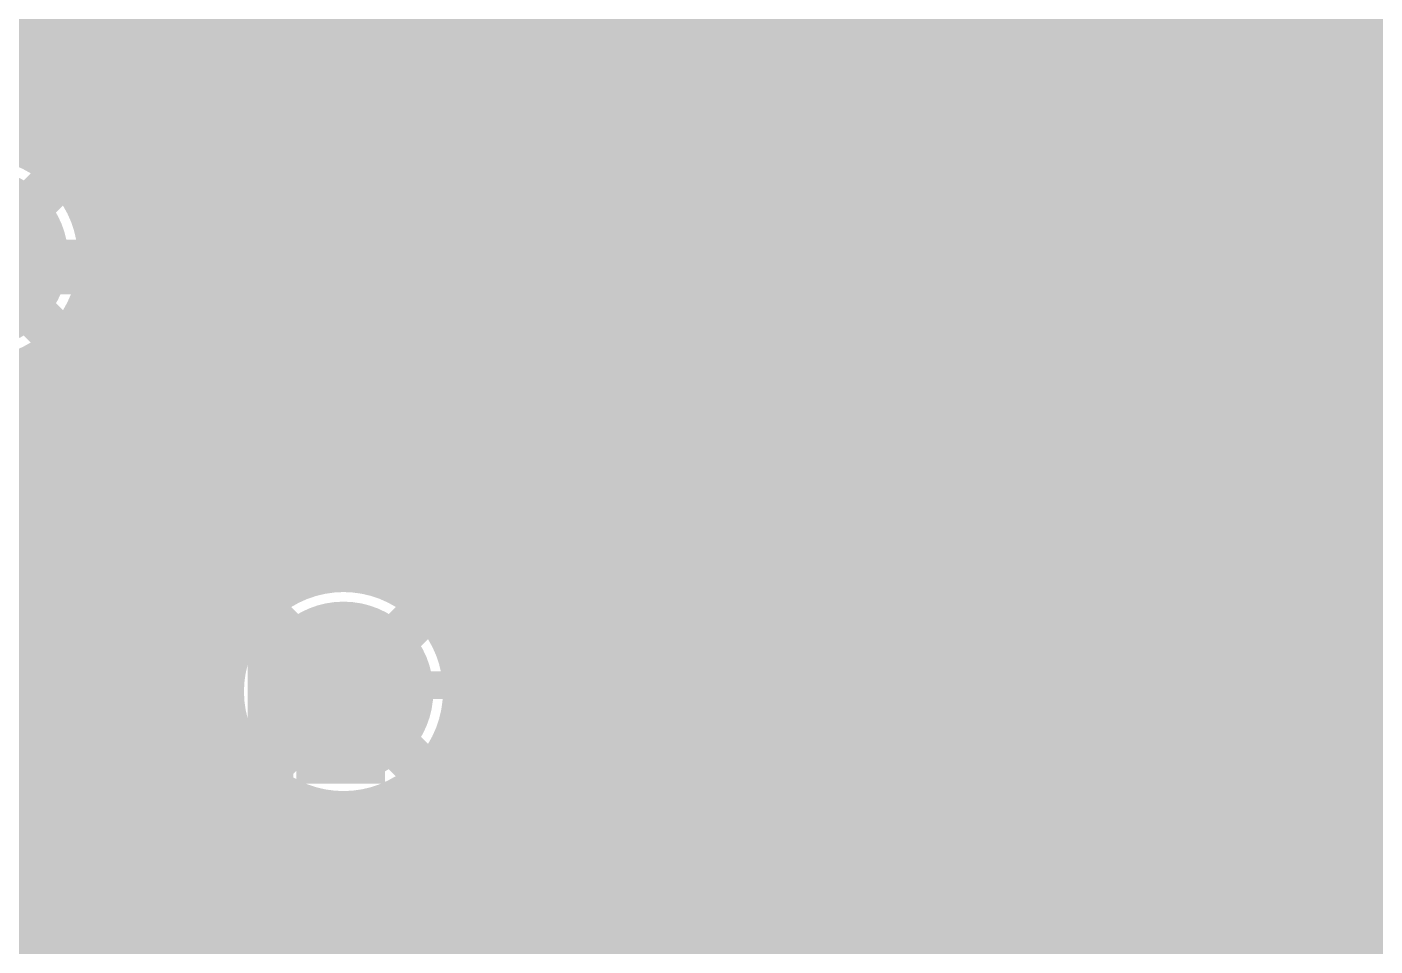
# Model space of a CAD drawing. Extents: x -118 to 4, y -52 to 56.
# Drawn here: x -71.61 to -64.11, y 41.64 to 46.75 of the extents above; entities that cross this region are included whole.
import ezdxf

# ---------------------------------------------------------------- set-up
doc = ezdxf.new("R2010")
doc.units = 0
doc.header["$MEASUREMENT"] = 0
doc.layers.get('0').update_dxf_attribs({"linetype": 'CONTINUOUS'})
for name, color, linetype in [('22-302-0_BOT', 7, 'CONTINUOUS'), ('22-302-0_DRD', 7, 'CONTINUOUS'), ('22-302-0_DRL', 2, 'CONTINUOUS'), ('22-302-0_GND', 1, 'CONTINUOUS'), ('22-302-0_IN1', 3, 'CONTINUOUS'), ('22-302-0_SMB', 5, 'CONTINUOUS'), ('22-302-0_SMT', 10, 'CONTINUOUS'), ('22-302-0_SPB', 14, 'CONTINUOUS'), ('22-302-0_SPT', 9, 'CONTINUOUS'), ('22-302-0_SSB', 12, 'CONTINUOUS'), ('22-302-0_SST', 11, 'CONTINUOUS'), ('22-302-0_TOP', 13, 'CONTINUOUS'), ('THRUHOLE_TAP', 7, 'CONTINUOUS')]:
    doc.layers.add(name, color=color, linetype=linetype)

# ---------------------------------------------------------------- blocks, each defined once
blk = doc.blocks.new('RECTANGLE_2')
blk.add_solid([(0.4826, 0.4064), (0.4826, -0.4064), (-0.4826, 0.4064), (-0.4826, -0.4064)])
blk = doc.blocks.new('ROUND_50')
at = {"const_width": 0.35052}
blk.add_lwpolyline([(-0.17526, 0, 1), (0.17526, 0, 1)], format="xyb", close=True, dxfattribs=at)
blk = doc.blocks.new('ROUND_107')
at = {"const_width": 0.10033}
blk.add_lwpolyline([(-0.050164, 0, 1), (0.050164, 0, 1)], format="xyb", close=True, dxfattribs=at)
blk = doc.blocks.new('ROUND_92')
at = {"const_width": 0.0635}
blk.add_lwpolyline([(-0.03175, 0, 1), (0.03175, 0, 1)], format="xyb", close=True, dxfattribs=at)
blk = doc.blocks.new('ROUND_93')
at = {"const_width": 0.50038}
blk.add_lwpolyline([(-0.25019, 0, 1), (0.25019, 0, 1)], format="xyb", close=True, dxfattribs=at)
blk = doc.blocks.new('ROUND_58')
at = {"const_width": 0.35052}
blk.add_lwpolyline([(-0.17526, 0, 1), (0.17526, 0, 1)], format="xyb", close=True, dxfattribs=at)
blk = doc.blocks.new('RECTANGLE_43')
blk.add_solid([(0.20955, 0.44958), (0.20955, -0.44958), (-0.20955, 0.44958), (-0.20955, -0.44958)])
blk = doc.blocks.new('ROUND_98')
at = {"const_width": 0.10033}
blk.add_lwpolyline([(-0.050164, 0, 1), (0.050164, 0, 1)], format="xyb", close=True, dxfattribs=at)

msp = doc.modelspace()

# ---------------------------------------------------------------- linework, layer by layer
at = {"layer": '22-302-0_BOT'}
for points, const_width in [([(-69.0372, 54.9656), (-69.0372, 46.52518)], 0.254), ([(-68.8086, 54.9656), (-68.8086, 46.46676)], 0.254), ([(-68.58, 54.9656), (-68.58, 46.29912)], 0.254), ([(-68.3514, 54.9656), (-68.3514, 34.61766)], 0.254), ([(-68.1228, 54.9656), (-68.1228, 34.52876)], 0.254), ([(-67.8942, 54.9656), (-67.8942, 45.43298)], 0.254), ([(-67.6656, 54.9656), (-67.6656, 45.66412)], 0.254), ([(-67.437, 54.9656), (-67.437, 45.75302)], 0.254), ([(-67.2084, 54.9656), (-67.2084, 45.75556)], 0.254), ([(-66.9798, 54.9656), (-66.9798, 45.67936)], 0.254), ([(-66.7512, 54.9656), (-66.7512, 45.47108)], 0.254), ([(-69.2658, 54.74716), (-69.2658, 46.50232)], 0.254), ([(-69.4944, 54.51856), (-69.4944, 46.39056)], 0.254), ([(-69.723, 54.28996), (-69.723, 46.0883)], 0.254), ([(-69.9516, 54.06136), (-69.9516, 43.72356)], 0.254), ([(-70.1802, 53.83276), (-70.1802, 43.64736)], 0.254), ([(-70.4088, 53.60416), (-70.4088, 43.43908)], 0.254), ([(-70.6374, 53.37556), (-70.6374, 44.79544)], 0.254), ([(-70.866, 53.14696), (-70.866, 45.02404)], 0.254), ([(-71.0946, 52.91836), (-71.0946, 45.25264)], 0.254), ([(-65.913, 52.832), (-65.913, 43.942), (-65.0748, 43.1038), (-64.77, 43.1038)], 0.2032), ([(-71.3232, 52.68976), (-71.3232, 45.85208)], 0.254), ([(-71.4756, 52.53736), (-71.4756, 46.00956)], 0.254), ([(-66.5226, 52.52974), (-66.5226, 42.76852)], 0.254), ([(-66.3194, 52.2859), (-66.3194, 43.942)], 0.254), ([(-64.643, 47.625), (-64.643, 44.6532), (-64.77, 44.5262)], 0.2032), ([(-66.3194, 46.8122), (-71.4756, 46.8122)], 0.254), ([(-66.3194, 46.5836), (-71.4756, 46.5836)], 0.254), ([(-69.54012, 46.355), (-71.4756, 46.355)], 0.254), ([(-66.3194, 46.355), (-68.63588, 46.355)], 0.254), ([(-69.70776, 46.1264), (-71.4756, 46.1264)], 0.254), ([(-66.3194, 46.1264), (-68.46824, 46.1264)], 0.254), ([(-69.76618, 45.8978), (-71.35622, 45.8978)], 0.254), ([(-66.3194, 45.8978), (-68.40982, 45.8978)], 0.254), ([(-69.74332, 45.6692), (-71.23176, 45.6692)], 0.254), ([(-67.65798, 45.6692), (-68.43014, 45.6692)], 0.254), ([(-66.3194, 45.6692), (-66.96202, 45.6692)], 0.254), ([(-69.723, 45.60316), (-69.723, 43.72102)], 0.254), ([(-71.882, 45.466), (-70.866, 44.45), (-70.866, 27.559), (-71.882, 26.543), (-73.787, 26.543), (-75.565, 24.765), (-75.565, 20.193), (-76.708, 19.05), (-85.979, 19.05), (-86.36, 18.669), (-86.36, 16.764), (-87.376, 15.748), (-96.139, 15.748), (-96.139, 17.907)], 0.2032), ([(-69.63156, 45.4406), (-71.20128, 45.4406)], 0.254), ([(-67.88912, 45.4406), (-68.5419, 45.4406)], 0.254), ([(-66.3194, 45.4406), (-66.73088, 45.4406)], 0.254), ([(-71.2089, 45.36694), (-70.57898, 44.73702)], 0.254), ([(-68.58, 45.39488), (-68.58, 34.66338)], 0.254), ([(-69.4944, 45.3009), (-69.4944, 43.63212)], 0.254), ([(-69.3293, 45.212), (-71.05396, 45.212)], 0.254), ([(-67.97802, 45.212), (-68.84416, 45.212)], 0.254), ([(-68.8086, 45.22724), (-68.8086, 34.66592)], 0.254), ([(-66.3194, 45.212), (-66.64198, 45.212)], 0.254), ([(-69.2658, 45.18914), (-69.2658, 43.40098)], 0.254), ([(-69.0372, 45.16882), (-69.0372, 34.63036)], 0.254), ([(-67.98056, 44.9834), (-70.82536, 44.9834)], 0.254), ([(-66.3194, 44.9834), (-66.6369, 44.9834)], 0.254), ([(-71.78294, 44.7929), (-71.2724, 44.28236)], 0.254), ([(-67.90436, 44.7548), (-70.59676, 44.7548)], 0.254), ([(-66.3194, 44.7548), (-66.71564, 44.7548)], 0.254), ([(-67.8942, 44.73702), (-67.8942, 34.38144)], 0.254), ([(-66.7512, 44.69638), (-66.7512, 36.43884)], 0.254), ([(-71.51624, 44.5262), (-77.08138, 44.5262)], 0.254), ([(-71.5518, 44.56176), (-71.5518, 39.23284)], 0.254), ([(-67.69608, 44.5262), (-70.46722, 44.5262)], 0.254), ([(-66.3194, 44.5262), (-66.92138, 44.5262)], 0.254), ([(-70.4596, 44.45), (-70.4596, 43.35272)], 0.254), ([(-67.6656, 44.50588), (-67.6656, 34.1503)], 0.254), ([(-66.9798, 44.49064), (-66.9798, 36.21024)], 0.254), ([(-67.437, 44.41698), (-67.437, 35.70224)], 0.254), ([(-67.2084, 44.4119), (-67.2084, 35.98164)], 0.254), ([(-71.28764, 44.2976), (-77.90942, 44.2976)], 0.254), ([(-71.3232, 44.33316), (-71.3232, 39.00424)], 0.254), ([(-66.3194, 44.2976), (-70.4596, 44.2976)], 0.254), ([(-71.2724, 44.28236), (-71.2724, 38.95344)], 0.254), ([(-71.2724, 44.069), (-77.78496, 44.069)], 0.254), ([(-66.3194, 44.069), (-70.4596, 44.069)], 0.254), ([(-71.2724, 43.8404), (-77.55636, 43.8404)], 0.254), ([(-66.3067, 43.8404), (-70.4596, 43.8404)], 0.254), ([(-66.294, 43.79976), (-66.294, 43.03268)], 0.254), ([(-66.19494, 43.6499), (-65.6336, 43.08856)], 0.254), ([(-71.2724, 43.6118), (-77.32776, 43.6118)], 0.254), ([(-70.23608, 43.6118), (-70.4596, 43.6118)], 0.254), ([(-66.15684, 43.6118), (-69.46138, 43.6118)], 0.254), ([(-66.0654, 43.52036), (-66.0654, 43.13174)], 0.254), ([(-71.2724, 43.3832), (-77.09916, 43.3832)], 0.254), ([(-65.92824, 43.3832), (-69.25564, 43.3832)], 0.254), ([(-65.8368, 43.29176), (-65.8368, 43.14444)], 0.254), ([(-71.2724, 43.1546), (-75.51674, 43.1546)], 0.254), ([(-65.69964, 43.1546), (-69.1769, 43.1546)], 0.254), ([(-68.7197, 30.80004), (-68.78574, 30.734), (-69.469, 30.734), (-70.231, 31.496), (-70.231, 42.672), (-69.85, 43.053)], 0.2032), ([(-71.2724, 42.926), (-75.25512, 42.926)], 0.254), ([(-66.41592, 42.926), (-69.18198, 42.926)], 0.254), ([(-71.2724, 42.6974), (-75.01636, 42.6974)], 0.254), ([(-66.55308, 42.6974), (-69.27088, 42.6974)], 0.254), ([(-69.2658, 42.70502), (-69.2658, 34.55162)], 0.254), ([(-71.2724, 42.4688), (-74.78776, 42.4688)], 0.254), ([(-66.59372, 42.4688), (-69.50202, 42.4688)], 0.254), ([(-69.4944, 42.47388), (-69.4944, 34.42208)], 0.254), ([(-69.8246, 42.37228), (-69.8246, 34.08172)], 0.254), ([(-69.723, 42.38498), (-69.723, 34.2138)], 0.254), ([(-64.2874, 42.3672), (-65.2399, 42.3672)], 0.254), ([(-65.151, 42.3672), (-65.151, 40.8432)], 0.254), ([(-64.9224, 42.3672), (-64.9224, 40.8432)], 0.254), ([(-64.6938, 42.3672), (-64.6938, 40.8432)], 0.254), ([(-64.4652, 42.3672), (-64.4652, 40.8432)], 0.254), ([(-64.2874, 42.3672), (-64.2874, 41.529)], 0.254), ([(-71.2724, 42.2402), (-74.55916, 42.2402)], 0.254), ([(-66.55308, 42.2402), (-69.8246, 42.2402)], 0.254), ([(-64.2874, 42.2402), (-65.27292, 42.2402)], 0.254), ([(-66.5226, 42.16654), (-66.5226, 40.53078)], 0.254), ([(-65.3796, 42.04716), (-65.3796, 40.8432)], 0.254), ([(-71.2724, 42.0116), (-74.33056, 42.0116)], 0.254), ([(-66.41592, 42.0116), (-69.8246, 42.0116)], 0.254), ([(-64.2874, 42.0116), (-65.41008, 42.0116)], 0.254), ([(-66.294, 41.90492), (-66.294, 40.7924)], 0.254), ([(-65.6082, 41.86174), (-65.6082, 40.83558)], 0.254), ([(-71.2724, 41.783), (-74.10196, 41.783)], 0.254), ([(-64.2874, 41.783), (-69.8246, 41.783)], 0.254), ([(-66.0654, 41.80586), (-66.0654, 40.89146)], 0.254), ([(-65.8368, 41.79316), (-65.8368, 40.90416)], 0.254), ([(-71.2724, 41.5544), (-73.87336, 41.5544)], 0.254), ([(-64.2874, 41.5544), (-69.8246, 41.5544)], 0.254)]:
    msp.add_lwpolyline(points, dxfattribs=dict(at, const_width=const_width))
at = {"layer": '22-302-0_BOT', "const_width": 0.254}
for points in [[(-69.088, 46.52772, 0.4142136), (-69.76872, 45.847)], [(-68.40728, 45.847, 0.4142136), (-69.088, 46.52772)], [(-71.20128, 45.466, 0.2364624), (-71.47438, 46.01119)], [(-69.76872, 45.847, 0.4142136), (-69.088, 45.16628)], [(-69.088, 45.16628, 0.4142136), (-68.40728, 45.847)], [(-67.31, 45.76572, 0.4142136), (-67.99072, 45.085)], [(-67.31, 45.76572, 0.4142136), (-67.99072, 45.085)], [(-66.62928, 45.085, 0.4142136), (-67.31, 45.76572)], [(-66.62928, 45.085, 0.4142136), (-67.31, 45.76572)], [(-71.2089, 45.36694, 0.0365465), (-71.20165, 45.466)], [(-67.99072, 45.085, 0.4142136), (-67.31, 44.40428)], [(-67.99072, 45.085, 0.4142136), (-67.31, 44.40428)], [(-67.31, 44.40428, 0.4142136), (-66.62928, 45.085)], [(-67.31, 44.40428, 0.4142136), (-66.62928, 45.085)], [(-70.4596, 44.45, 0.1989115), (-70.57863, 44.73737)], [(-66.3194, 43.942, 0.1989133), (-66.20037, 43.65463)], [(-69.85, 43.73372, 0.2858881), (-70.4596, 43.35272)], [(-69.16928, 43.053, 0.4142136), (-69.85, 43.73372)], [(-65.913, 43.14952, 0.4142136), (-66.59372, 42.4688)], [(-65.913, 43.14952, 0.4142136), (-66.59372, 42.4688)], [(-65.6336, 43.08856, 0.1062813), (-65.913, 43.14863)], [(-65.6336, 43.08856, 0.1062813), (-65.913, 43.14863)], [(-69.8246, 42.37228, 0.4033327), (-69.16928, 43.053)], [(-66.59372, 42.4688, 0.4142136), (-65.913, 41.78808)], [(-66.59372, 42.4688, 0.4142136), (-65.913, 41.78808)], [(-65.913, 41.78808, 0.3709856), (-65.2399, 42.3672)], [(-65.913, 41.78808, 0.3709856), (-65.2399, 42.3672)], [(-64.2874, 41.529, 0.1989133), (-64.16837, 41.24163)], [(-64.2874, 41.529, 0.1989133), (-64.16837, 41.24163)]]:
    msp.add_lwpolyline(points, format="xyb", dxfattribs=at)
at = {"layer": '22-302-0_DRD', "const_width": 0.254}
for points in [[(-68.453, 46.482), (-69.723, 45.212)], [(-68.453, 45.212), (-69.723, 46.482)], [(-68.453, 46.482), (-69.723, 45.212)], [(-68.453, 45.212), (-69.723, 46.482)], [(-71.247, 46.101), (-72.517, 44.831)], [(-71.247, 44.831), (-72.517, 46.101)], [(-71.247, 46.101), (-72.517, 44.831)], [(-71.247, 44.831), (-72.517, 46.101)], [(-66.675, 45.72), (-67.945, 44.45)], [(-66.675, 44.45), (-67.945, 45.72)], [(-66.675, 45.72), (-67.945, 44.45)], [(-66.675, 44.45), (-67.945, 45.72)], [(-66.294, 44.577), (-67.564, 43.307)], [(-66.294, 43.307), (-67.564, 44.577)], [(-66.294, 44.577), (-67.564, 43.307)], [(-66.294, 43.307), (-67.564, 44.577)], [(-69.215, 43.688), (-70.485, 42.418)], [(-69.215, 42.418), (-70.485, 43.688)], [(-65.278, 43.1038), (-66.548, 41.8338)], [(-65.278, 41.8338), (-66.548, 43.1038)], [(-65.278, 43.1038), (-66.548, 41.8338)], [(-65.278, 41.8338), (-66.548, 43.1038)]]:
    msp.add_lwpolyline(points, dxfattribs=at)
at = {"layer": '22-302-0_IN1', "const_width": 0.254}
for points in [[(-70.3072, 55.372), (-70.3072, 43.55592)], [(-70.0786, 55.372), (-70.0786, 43.69308)], [(-69.85, 55.372), (-69.85, 43.73372)], [(-69.6214, 55.372), (-69.6214, 43.69308)], [(-69.3928, 55.372), (-69.3928, 43.55592)], [(-69.1642, 55.372), (-69.1642, 34.5948)], [(-68.9356, 55.372), (-68.9356, 34.65322)], [(-68.707, 55.372), (-68.707, 34.66846)], [(-68.4784, 55.372), (-68.4784, 36.36264)], [(-68.2498, 55.372), (-68.2498, 36.54806)], [(-68.0212, 55.372), (-68.0212, 36.61664)], [(-66.421, 52.37988), (-66.421, 44.39412)], [(-65.5066, 52.2859), (-65.5066, 34.95294)], [(-66.1924, 52.21224), (-66.1924, 34.71164)], [(-65.7352, 52.17414), (-65.7352, 34.96564)], [(-65.9638, 52.15382), (-65.9638, 34.89706)], [(-65.278, 50.04816), (-65.278, 34.85388)], [(-64.135, 49.83988), (-64.135, 38.0873)], [(-65.0494, 49.7459), (-65.0494, 34.58972)], [(-64.8208, 49.63414), (-64.8208, 29.36748)], [(-64.3636, 49.67224), (-64.3636, 32.39008)], [(-64.5922, 49.61382), (-64.5922, 32.25292)], [(-66.6496, 48.73244), (-66.6496, 44.56176)], [(-67.7926, 48.41494), (-67.7926, 36.60394)], [(-66.8782, 48.36922), (-66.8782, 44.62018)], [(-70.5358, 48.25492), (-70.5358, 24.70658)], [(-67.564, 48.26508), (-67.564, 44.1833)], [(-67.3354, 48.21428), (-67.3354, 44.48556)], [(-67.1068, 48.24476), (-67.1068, 44.59732)], [(-71.6788, 48.0695), (-71.6788, 46.1137)], [(-71.4502, 47.89678), (-71.4502, 45.99178)], [(-70.7644, 47.96536), (-70.7644, 24.79294)], [(-71.2216, 47.83582), (-71.2216, 45.62602)], [(-70.993, 47.85614), (-70.993, 24.83358)], [(-61.74232, 46.7868), (-75.72502, 46.7868)], [(-61.76518, 46.5582), (-89.87536, 46.5582)], [(-61.70676, 46.3296), (-84.78774, 46.3296)], [(-61.53912, 46.101), (-71.63816, 46.101)], [(-49.6824, 45.8724), (-71.3359, 45.8724)], [(-61.47308, 45.6438), (-71.22414, 45.6438)], [(-61.68136, 45.4152), (-71.20382, 45.4152)], [(-71.2216, 45.30344), (-71.2216, 24.83612)], [(-61.75756, 45.1866), (-71.26224, 45.1866)], [(-71.4502, 44.94022), (-71.4502, 24.80056)], [(-61.75502, 44.958), (-71.42988, 44.958)], [(-71.6788, 44.81576), (-71.6788, 36.44392)], [(-61.66612, 44.7294), (-76.89088, 44.7294)], [(-67.31508, 44.5008), (-77.12202, 44.5008)], [(-61.43498, 44.5008), (-66.54038, 44.5008)], [(-67.52336, 44.2722), (-77.90688, 44.2722)], [(-31.61792, 44.2722), (-66.33464, 44.2722)], [(-67.59956, 44.0436), (-77.93736, 44.0436)], [(-31.75508, 44.0436), (-66.2559, 44.0436)], [(-67.59702, 43.815), (-78.06182, 43.815)], [(-31.79572, 43.815), (-66.26098, 43.815)], [(-67.564, 43.69816), (-67.564, 36.50488)], [(-70.27164, 43.5864), (-78.42504, 43.5864)], [(-67.50812, 43.5864), (-69.42836, 43.5864)], [(-31.75508, 43.5864), (-66.34988, 43.5864)], [(-66.421, 43.48988), (-66.421, 26.5303)], [(-67.3354, 43.3959), (-67.3354, 36.24072)], [(-70.45706, 43.3578), (-96.04756, 43.3578)], [(-67.27698, 43.3578), (-69.24294, 43.3578)], [(-66.6496, 43.32224), (-66.6496, 26.83256)], [(-31.61792, 43.3578), (-66.58102, 43.3578)], [(-67.1068, 43.28414), (-67.1068, 26.96718)], [(-66.8782, 43.26382), (-66.8782, 26.94432)], [(-70.52564, 43.1292), (-75.47102, 43.1292)], [(-7.33298, 43.1292), (-69.17436, 43.1292)], [(-70.51294, 42.9006), (-75.23988, 42.9006)], [(-63.41872, 42.9006), (-69.18706, 42.9006)], [(-70.41388, 42.672), (-75.15098, 42.672)], [(-63.68288, 42.672), (-69.28612, 42.672)], [(-70.3072, 42.55008), (-70.3072, 24.56688)], [(-69.3928, 42.55008), (-69.3928, 34.48812)], [(-70.14972, 42.4434), (-75.1459, 42.4434)], [(-63.78194, 42.4434), (-69.54774, 42.4434)], [(-70.0786, 42.41292), (-70.0786, 24.34844)], [(-69.85, 42.37228), (-69.85, 34.04108)], [(-69.6214, 42.41292), (-69.6214, 34.31794)], [(-63.79464, 42.2148), (-75.22464, 42.2148)], [(-63.72606, 41.9862), (-75.43038, 41.9862)], [(-63.54064, 41.7576), (-75.64374, 41.7576)], [(-60.44692, 41.529), (-75.38212, 41.529)]]:
    msp.add_lwpolyline(points, dxfattribs=at)
for points in [[(-71.20128, 45.466, 0.4142136), (-71.882, 46.14672)], [(-71.882, 44.78528, 0.4142136), (-71.20128, 45.466)], [(-66.929, 44.62272, 0.4142136), (-67.60972, 43.942)], [(-66.929, 44.62272, 0.4142136), (-67.60972, 43.942)], [(-66.24828, 43.942, 0.4142136), (-66.929, 44.62272)], [(-66.24828, 43.942, 0.4142136), (-66.929, 44.62272)], [(-67.60972, 43.942, 0.4142136), (-66.929, 43.26128)], [(-67.60972, 43.942, 0.4142136), (-66.929, 43.26128)], [(-66.929, 43.26128, 0.4142136), (-66.24828, 43.942)], [(-66.929, 43.26128, 0.4142136), (-66.24828, 43.942)], [(-69.85, 43.73372, 0.4142136), (-70.53072, 43.053)], [(-69.16928, 43.053, 0.4142136), (-69.85, 43.73372)], [(-70.53072, 43.053, 0.4142136), (-69.85, 42.37228)], [(-69.85, 42.37228, 0.4142136), (-69.16928, 43.053)]]:
    msp.add_lwpolyline(points, format="xyb", dxfattribs=at)
at = {"layer": '22-302-0_SSB', "const_width": 0.1524}
for points in [[(-61.214, 49.657), (-61.214, 45.593), (-65.786, 45.593), (-65.786, 47.371), (-65.532, 47.625), (-65.786, 47.879), (-65.786, 49.657), (-61.214, 49.657)], [(-65.5955, 42.3545), (-65.5955, 45.2755), (-63.9572, 45.2755), (-63.9572, 42.3545), (-65.5955, 42.3545)], [(-66.60642, 45.03928), (-66.60642, 44.68368), (-66.77406, 44.5643), (-66.94424, 44.5643), (-67.11442, 44.68368), (-67.11442, 45.03928), (-66.09842, 45.03928)], [(-66.60642, 44.7421), (-66.09842, 44.5643)], [(-66.60642, 44.14266), (-66.60642, 43.78706), (-66.43624, 43.7261), (-66.26606, 43.7261), (-66.09842, 43.78706), (-66.09842, 44.14266), (-66.26606, 44.20108), (-66.43624, 44.20108), (-67.11442, 43.96486)], [(-66.26606, 43.36288), (-66.09842, 43.2435), (-66.09842, 43.00728), (-66.26606, 42.8879), (-66.43624, 42.8879), (-66.77406, 43.12666), (-67.11442, 42.8879), (-67.11442, 43.36288)], [(-61.214, 42.037), (-61.214, 37.973), (-65.786, 37.973), (-65.786, 39.751), (-65.532, 40.005), (-65.786, 40.259), (-65.786, 42.037), (-61.214, 42.037)]]:
    msp.add_lwpolyline(points, dxfattribs=at)
at = {"layer": '22-302-0_SST', "const_width": 0.1524}
for points in [[(-69.215, 48.768), (-71.755, 48.768), (-71.755, 45.339), (-68.707, 45.339), (-68.707, 48.26), (-69.215, 48.768)], [(-68.1355, 48.4505), (-68.1355, 45.5295), (-66.4972, 45.5295), (-66.4972, 48.4505), (-68.1355, 48.4505)], [(-64.36106, 46.68012), (-64.19342, 46.79696), (-64.19342, 47.03572), (-64.36106, 47.15256), (-64.53124, 47.15256), (-64.86906, 46.91634), (-65.20942, 47.15256), (-65.20942, 46.68012)], [(-64.53124, 46.31436), (-64.53124, 45.84192), (-65.20942, 46.07814), (-65.20942, 46.19752), (-64.19342, 46.19752)], [(-64.36106, 45.47616), (-64.19342, 45.41774), (-64.19342, 45.06214), (-64.36106, 45.00372), (-65.03924, 45.00372), (-65.20942, 45.06214), (-65.20942, 45.41774), (-65.03924, 45.47616)], [(-65.5955, 44.6405), (-65.5955, 41.7195), (-63.9572, 41.7195), (-63.9572, 44.6405), (-65.5955, 44.6405)], [(-71.9455, 43.3705), (-71.9455, 40.4495), (-70.3072, 40.4495), (-70.3072, 43.3705), (-71.9455, 43.3705)], [(-68.7705, 43.3705), (-68.7705, 40.4495), (-67.1322, 40.4495), (-67.1322, 43.3705), (-68.7705, 43.3705)], [(-69.18706, 42.61612), (-69.01942, 42.67454), (-69.01942, 43.03014), (-69.18706, 43.08856), (-69.52742, 43.08856), (-69.69506, 42.97172), (-69.69506, 42.61612), (-70.03542, 42.61612), (-70.03542, 43.08856)], [(-69.18706, 41.77792), (-69.01942, 41.83634), (-69.01942, 42.19194), (-69.18706, 42.25036), (-69.52742, 42.25036), (-69.69506, 42.13352), (-69.69506, 41.77792), (-70.03542, 41.77792), (-70.03542, 42.25036)]]:
    msp.add_lwpolyline(points, dxfattribs=at)
at = {"layer": '22-302-0_TOP'}
for points, const_width in [([(-64.008, 49.93894), (-64.008, 44.67352)], 0.254), ([(-66.294, 49.81448), (-66.294, 44.36872)], 0.254), ([(-66.0654, 49.81448), (-66.0654, 44.36872)], 0.254), ([(-65.8368, 49.81448), (-65.8368, 44.36872)], 0.254), ([(-65.6082, 49.81448), (-65.6082, 44.67352)], 0.254), ([(-65.3796, 49.81448), (-65.3796, 44.67352)], 0.254), ([(-65.151, 49.7713), (-65.151, 44.67352)], 0.254), ([(-64.9224, 49.62144), (-64.9224, 44.67352)], 0.254), ([(-64.2366, 49.69002), (-64.2366, 44.67352)], 0.254), ([(-64.6938, 49.5681), (-64.6938, 44.67352)], 0.254), ([(-64.4652, 49.58842), (-64.4652, 44.67352)], 0.254), ([(-68.3514, 48.12284), (-68.3514, 43.40352)], 0.254), ([(-70.6374, 48.01362), (-70.6374, 45.94352)], 0.254), ([(-70.4088, 48.01616), (-70.4088, 45.94352)], 0.254), ([(-70.1802, 47.98568), (-70.1802, 45.94352)], 0.254), ([(-69.9516, 47.98568), (-69.9516, 45.91812)], 0.254), ([(-69.723, 47.98568), (-69.723, 45.76064)], 0.254), ([(-69.4944, 47.98568), (-69.4944, 45.52696)], 0.254), ([(-69.2658, 47.98568), (-69.2658, 45.45584)], 0.254), ([(-69.0372, 47.98568), (-69.0372, 45.45584)], 0.254), ([(-68.8086, 47.98568), (-68.8086, 45.45584)], 0.254), ([(-68.58, 48.00092), (-68.58, 43.54576)], 0.254), ([(-71.5518, 47.89932), (-71.5518, 46.1137)], 0.254), ([(-70.866, 47.85106), (-70.866, 45.94352)], 0.254), ([(-71.3232, 47.80534), (-71.3232, 45.94352)], 0.254), ([(-71.0946, 47.7901), (-71.0946, 45.94352)], 0.254), ([(-73.025, 47.0662), (-73.2028, 47.0662), (-73.914, 46.355), (-73.914, 44.958), (-73.58634, 44.63034), (-71.16572, 44.63034)], 0.2032), ([(-68.16852, 46.91888), (-68.16852, 45.49648)], 0.254), ([(-66.45148, 46.91888), (-66.45148, 45.49648)], 0.254), ([(-68.16852, 46.736), (-72.16648, 46.736)], 0.254), ([(-61.80074, 46.736), (-66.45148, 46.736)], 0.254), ([(-68.16852, 46.5074), (-72.16648, 46.5074)], 0.254), ([(-61.80582, 46.5074), (-66.45148, 46.5074)], 0.254), ([(-68.16852, 46.2788), (-72.16648, 46.2788)], 0.254), ([(-68.16852, 46.2788), (-67.31, 46.2788)], 0.254), ([(-67.31, 45.49648), (-67.31, 46.2788)], 0.254), ([(-66.45148, 46.2788), (-67.31, 46.2788)], 0.254), ([(-67.31, 46.2788), (-67.31, 45.085)], 0.2032), ([(-67.31, 45.085), (-67.31, 46.2788)], 0.2032), ([(-61.7347, 46.2788), (-66.45148, 46.2788)], 0.254), ([(-68.16852, 46.0502), (-71.4502, 46.0502)], 0.254), ([(-61.56452, 46.0502), (-66.45148, 46.0502)], 0.254), ([(-70.104, 45.94352), (-71.3359, 45.94352)], 0.254), ([(-68.16852, 45.8216), (-69.78396, 45.8216)], 0.254), ([(-69.76364, 45.80382), (-69.52996, 45.5676)], 0.254), ([(-69.76364, 45.80382), (-69.52996, 45.5676)], 0.254), ([(-69.76364, 45.80382), (-69.52996, 45.5676)], 0.254), ([(-69.76364, 45.80382), (-69.52996, 45.5676)], 0.254), ([(-69.76364, 45.80382), (-69.52996, 45.5676)], 0.254), ([(-69.76364, 45.80382), (-69.52996, 45.5676)], 0.254), ([(-69.76364, 45.80382), (-69.52996, 45.5676)], 0.254), ([(-69.76364, 45.80382), (-69.52996, 45.5676)], 0.254), ([(-69.76364, 45.80382), (-69.52996, 45.5676)], 0.254), ([(-69.76364, 45.80382), (-69.52996, 45.5676)], 0.254), ([(-69.76364, 45.80382), (-69.52996, 45.5676)], 0.254), ([(-69.215, 44.63034), (-69.215, 45.72), (-69.088, 45.847)], 0.2032), ([(-69.215, 44.63034), (-69.215, 45.72), (-69.088, 45.847)], 0.2032), ([(-61.56452, 45.8216), (-66.45148, 45.8216)], 0.254), ([(-73.025, 45.6438), (-72.9488, 45.6438), (-72.771, 45.466), (-71.882, 45.466), (-70.104, 45.466), (-69.86524, 45.22724), (-69.86524, 44.63034)], 0.2032), ([(-73.025, 45.6438), (-72.8472, 45.466), (-72.771, 45.466), (-71.882, 45.466), (-70.104, 45.466), (-69.86524, 45.22724), (-69.86524, 44.63034)], 0.2032), ([(-68.16852, 45.593), (-69.55536, 45.593)], 0.254), ([(-61.60516, 45.593), (-66.45148, 45.593)], 0.254), ([(-66.45148, 45.49648), (-68.16852, 45.49648)], 0.254), ([(-68.1228, 45.49648), (-68.1228, 43.40352)], 0.254), ([(-67.8942, 45.49648), (-67.8942, 43.40352)], 0.254), ([(-67.6656, 45.49648), (-67.6656, 43.40352)], 0.254), ([(-67.437, 45.49648), (-67.437, 44.46016)], 0.254), ([(-67.2084, 45.49648), (-67.2084, 44.61256)], 0.254), ([(-66.9798, 45.49648), (-66.9798, 44.6659)], 0.254), ([(-66.7512, 45.49648), (-66.7512, 44.64558)], 0.254), ([(-66.5226, 45.49648), (-66.5226, 44.54398)], 0.254), ([(-69.86524, 44.63034), (-69.86524, 45.22724), (-70.104, 45.466), (-71.882, 45.466)], 0.2032), ([(-69.86524, 44.63034), (-69.86524, 45.22724), (-70.104, 45.466), (-71.882, 45.466)], 0.2032), ([(-69.2785, 45.45584), (-69.44614, 45.45584)], 0.254), ([(-68.62826, 45.45584), (-69.2785, 45.45584)], 0.254), ([(-69.215, 45.45584), (-69.215, 44.63034)], 0.254), ([(-68.62826, 45.45584), (-68.62826, 43.8023)], 0.254), ([(-61.75756, 45.3644), (-68.62826, 45.3644)], 0.254), ([(-61.8109, 45.1358), (-68.62826, 45.1358)], 0.254), ([(-71.12, 42.6212), (-71.1962, 42.6212), (-72.263, 43.688), (-76.073, 43.688), (-77.47, 45.085)], 0.2032), ([(-61.79058, 44.9072), (-68.62826, 44.9072)], 0.254), ([(-61.68898, 44.6786), (-68.62826, 44.6786)], 0.254), ([(-63.91148, 44.67352), (-65.62852, 44.67352)], 0.254), ([(-65.62852, 44.67352), (-65.62852, 44.36872)], 0.254), ([(-69.85, 43.053), (-70.51548, 43.71848), (-70.51548, 44.63034)], 0.2032), ([(-67.945, 42.6212), (-68.4022, 42.6212), (-69.86524, 44.08424), (-69.86524, 44.63034)], 0.3048), ([(-68.62826, 44.63034), (-69.215, 44.63034)], 0.254), ([(-67.44716, 44.45), (-68.62826, 44.45)], 0.254), ([(-65.62852, 44.45), (-66.4083, 44.45)], 0.254), ([(-65.62852, 44.36872), (-66.34226, 44.36872)], 0.254), ([(-65.62852, 44.36872), (-66.34226, 44.36872)], 0.254), ([(-67.59956, 44.2214), (-68.62826, 44.2214)], 0.254), ([(-67.6529, 43.9928), (-68.62826, 43.9928)], 0.254), ([(-64.77, 43.8912), (-66.8782, 43.8912), (-66.929, 43.942)], 0.2032), ([(-66.929, 43.942), (-66.8782, 43.8912), (-64.77, 43.8912)], 0.2032), ([(-68.62826, 43.8023), (-68.83654, 43.8023)], 0.254), ([(-68.83654, 43.8023), (-68.43776, 43.40352)], 0.254), ([(-68.8086, 43.8023), (-68.8086, 43.77436)], 0.254), ([(-67.63258, 43.7642), (-68.7959, 43.7642)], 0.254), ([(-67.53098, 43.5356), (-68.5673, 43.5356)], 0.254), ([(-67.41668, 43.40352), (-68.43776, 43.40352)], 0.254), ([(-65.62852, 43.41368), (-66.43116, 43.41368)], 0.254), ([(-65.62852, 43.41368), (-66.43116, 43.41368)], 0.254), ([(-66.294, 43.41368), (-66.294, 42.13352)], 0.254), ([(-66.0654, 43.41368), (-66.0654, 42.13352)], 0.254), ([(-65.8368, 43.41368), (-65.8368, 42.13352)], 0.254), ([(-65.62852, 43.41368), (-65.62852, 43.25112)], 0.254), ([(-66.5226, 43.34002), (-66.5226, 42.29862)], 0.254), ([(-65.62852, 43.307), (-66.57594, 43.307)], 0.254), ([(-65.62852, 43.25112), (-65.62852, 43.10888)], 0.254), ([(-67.08648, 43.23334), (-67.08648, 42.38752)], 0.254), ([(-66.9798, 43.2181), (-66.9798, 42.38752)], 0.254), ([(-66.7512, 43.23842), (-66.7512, 42.38498)], 0.254), ([(-65.62852, 43.10888), (-65.62852, 42.13352)], 0.254), ([(-59.69, 42.4688), (-59.69, 42.418), (-59.817, 42.418), (-60.579, 43.18), (-64.008, 43.18), (-64.7192, 42.4688), (-64.77, 42.4688)], 0.2032), ([(-65.62852, 43.0784), (-67.08648, 43.0784)], 0.254), ([(-65.62852, 42.8498), (-67.08648, 42.8498)], 0.254), ([(-63.119, 42.291), (-63.5, 42.291), (-64.135, 41.656), (-66.548, 41.656), (-66.802, 41.91), (-73.279, 41.91), (-73.9902, 42.6212), (-74.295, 42.6212)], 0.2032), ([(-65.62852, 42.6212), (-67.08648, 42.6212)], 0.254), ([(-64.77, 42.4688), (-65.913, 42.4688)], 0.2032), ([(-65.913, 42.4688), (-64.77, 42.4688)], 0.2032), ([(-65.62852, 42.4688), (-64.77, 42.4688)], 0.254), ([(-65.62852, 42.3926), (-67.08648, 42.3926)], 0.254), ([(-66.802, 42.38752), (-67.08648, 42.38752)], 0.254), ([(-66.46164, 42.24528), (-66.34988, 42.13352)], 0.254), ([(-65.62852, 42.164), (-66.38036, 42.164)], 0.254), ([(-65.62852, 42.13352), (-66.34988, 42.13352)], 0.254)]:
    msp.add_lwpolyline(points, dxfattribs=dict(at, const_width=const_width))
at = {"layer": '22-302-0_TOP', "const_width": 0.254}
for points in [[(-71.3359, 45.94352, 0.2163581), (-71.882, 46.19143)], [(-69.76364, 45.80382, 0.1998859), (-70.104, 45.94555)], [(-69.76364, 45.80382, 0.1998859), (-70.104, 45.94555)], [(-69.44614, 45.45584, 0.0697452), (-69.52514, 45.56226)], [(-69.44614, 45.45584, 0.0697452), (-69.52514, 45.56226)], [(-69.44614, 45.45584, 0.0697452), (-69.52514, 45.56226)], [(-69.44614, 45.45584, 0.0697452), (-69.52514, 45.56226)], [(-69.44614, 45.45584, 0.0697452), (-69.52514, 45.56226)], [(-69.44614, 45.45584, 0.0697452), (-69.52514, 45.56226)], [(-69.44614, 45.45584, 0.0697452), (-69.52514, 45.56226)], [(-69.44614, 45.45584, 0.0697452), (-69.52514, 45.56226)], [(-66.929, 44.66844, 0.4142136), (-67.65544, 43.942)], [(-66.929, 44.66844, 0.4142136), (-67.65544, 43.942)], [(-66.34226, 44.36872, 0.2399524), (-66.929, 44.6675)], [(-66.34226, 44.36872, 0.2399524), (-66.929, 44.6675)], [(-67.65544, 43.942, 0.2118006), (-67.41664, 43.40356)], [(-67.65544, 43.942, 0.2118006), (-67.41664, 43.40356)], [(-66.929, 43.21556, 0.1912062), (-66.43081, 43.4133)], [(-66.929, 43.21556, 0.1912062), (-66.43081, 43.4133)], [(-67.08394, 43.23334, 0.0538647), (-66.929, 43.2166)], [(-67.08394, 43.23334, 0.0538647), (-66.929, 43.2166)], [(-66.46418, 42.24782, 0.1989124), (-66.802, 42.38775)], [(-66.46418, 42.24782, 0.1989124), (-66.802, 42.38775)]]:
    msp.add_lwpolyline(points, format="xyb", dxfattribs=at)

# ---------------------------------------------------------------- block references
at = {"layer": '22-302-0_BOT'}
for name, p in [('ROUND_50', (-69.088, 45.847)), ('ROUND_50', (-71.882, 45.466)), ('ROUND_50', (-67.31, 45.085)), ('RECTANGLE_2', (-64.77, 44.5262)), ('ROUND_50', (-66.929, 43.942)), ('RECTANGLE_2', (-64.77, 43.1038)), ('ROUND_50', (-69.85, 43.053)), ('ROUND_50', (-65.913, 42.4688))]:
    msp.add_blockref(name, p, dxfattribs=at)
at = {"layer": '22-302-0_DRL'}
for p in [(-69.088, 45.847), (-67.31, 45.085), (-66.929, 43.942), (-69.85, 43.053), (-65.913, 42.4688)]:
    msp.add_blockref('ROUND_107', p, dxfattribs=at)
at = {"layer": '22-302-0_GND'}
for name, p in [('ROUND_93', (-69.088, 45.847)), ('ROUND_93', (-71.882, 45.466)), ('ROUND_93', (-67.31, 45.085)), ('ROUND_92', (-66.929, 43.942)), ('ROUND_93', (-69.85, 43.053)), ('ROUND_93', (-65.913, 42.4688))]:
    msp.add_blockref(name, p, dxfattribs=at)
at = {"layer": '22-302-0_IN1'}
for name, p in [('ROUND_58', (-69.088, 45.847)), ('ROUND_50', (-71.882, 45.466)), ('ROUND_50', (-67.31, 45.085)), ('ROUND_58', (-66.929, 43.942)), ('ROUND_58', (-69.85, 43.053)), ('ROUND_50', (-65.913, 42.4688))]:
    msp.add_blockref(name, p, dxfattribs=at)
at = {"layer": '22-302-0_SMB'}
for p in [(-64.77, 44.5262), (-64.77, 43.1038)]:
    msp.add_blockref('RECTANGLE_2', p, dxfattribs=at)
at = {"layer": '22-302-0_SMT'}
for name, p in [('RECTANGLE_2', (-67.31, 46.2788)), ('RECTANGLE_43', (-71.16572, 44.63034)), ('RECTANGLE_43', (-70.51548, 44.63034)), ('RECTANGLE_43', (-69.86524, 44.63034)), ('RECTANGLE_43', (-69.215, 44.63034)), ('RECTANGLE_2', (-64.77, 43.8912)), ('RECTANGLE_2', (-71.12, 42.6212)), ('RECTANGLE_2', (-67.945, 42.6212)), ('RECTANGLE_2', (-64.77, 42.4688))]:
    msp.add_blockref(name, p, dxfattribs=at)
at = {"layer": '22-302-0_SPB'}
for p in [(-64.77, 44.5262), (-64.77, 43.1038)]:
    msp.add_blockref('RECTANGLE_2', p, dxfattribs=at)
at = {"layer": '22-302-0_SPT'}
for name, p in [('RECTANGLE_2', (-67.31, 46.2788)), ('RECTANGLE_43', (-71.16572, 44.63034)), ('RECTANGLE_43', (-70.51548, 44.63034)), ('RECTANGLE_43', (-69.86524, 44.63034)), ('RECTANGLE_43', (-69.215, 44.63034)), ('RECTANGLE_2', (-64.77, 43.8912)), ('RECTANGLE_2', (-71.12, 42.6212)), ('RECTANGLE_2', (-67.945, 42.6212)), ('RECTANGLE_2', (-64.77, 42.4688))]:
    msp.add_blockref(name, p, dxfattribs=at)
at = {"layer": '22-302-0_TOP'}
for name, p in [('RECTANGLE_2', (-67.31, 46.2788)), ('ROUND_50', (-69.088, 45.847)), ('ROUND_50', (-71.882, 45.466)), ('ROUND_50', (-67.31, 45.085)), ('RECTANGLE_43', (-71.16572, 44.63034)), ('RECTANGLE_43', (-70.51548, 44.63034)), ('RECTANGLE_43', (-69.86524, 44.63034)), ('RECTANGLE_43', (-69.215, 44.63034)), ('ROUND_50', (-66.929, 43.942)), ('RECTANGLE_2', (-64.77, 43.8912)), ('ROUND_50', (-69.85, 43.053)), ('RECTANGLE_2', (-71.12, 42.6212)), ('RECTANGLE_2', (-67.945, 42.6212)), ('RECTANGLE_2', (-64.77, 42.4688)), ('ROUND_50', (-65.913, 42.4688))]:
    msp.add_blockref(name, p, dxfattribs=at)
at = {"layer": 'THRUHOLE_TAP'}
for p in [(-69.088, 45.847), (-67.31, 45.085), (-66.929, 43.942), (-69.85, 43.053), (-65.913, 42.4688)]:
    msp.add_blockref('ROUND_98', p, dxfattribs=at)

doc.saveas('drawing.dxf')
